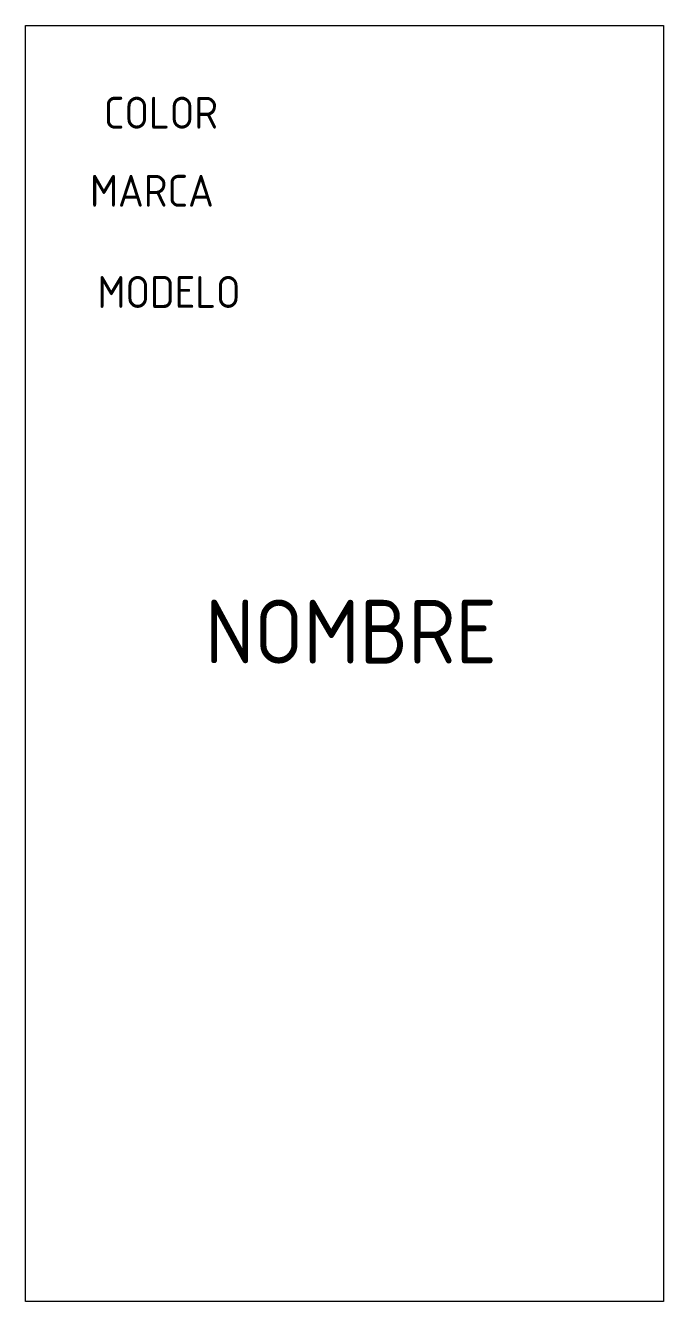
# Model space of a CAD drawing. Header units: millimetres. Extents: x 1939 to 1989, y 1697 to 1797.
import ezdxf

# ---------------------------------------------------------------- set-up
doc = ezdxf.new("R2010")
doc.units = ezdxf.units.MM
doc.layers.add('Mouse', color=7, linetype='Continuous')
doc.styles.add('Atributos', font='isocp_IV25.ttf')

msp = doc.modelspace()

# ---------------------------------------------------------------- linework, layer by layer
at = {"layer": 'Mouse'}
msp.add_lwpolyline([(1939.12, 1797.07), (1989.12, 1797.07), (1989.12, 1697.07), (1939.12, 1697.07)], close=True, dxfattribs=at)

# ---------------------------------------------------------------- texts
at = {"layer": 'Mouse', "style": 'Atributos'}
for tag, p, s, height, flags in [('COLOR', (1945.26, 1788.99), '', 2.5, 1), ('MARCA', (1944.18, 1782.87), '', 2.5, 1), ('MODELO', (1944.76, 1774.94), '', 2.5, 1), ('NOMBRE', (1953.19, 1747.07), 'Mouse', 5, 8)]:
    msp.add_attdef(tag, p, s, height=height, dxfattribs=dict(at, flags=flags))

doc.saveas('drawing.dxf')
